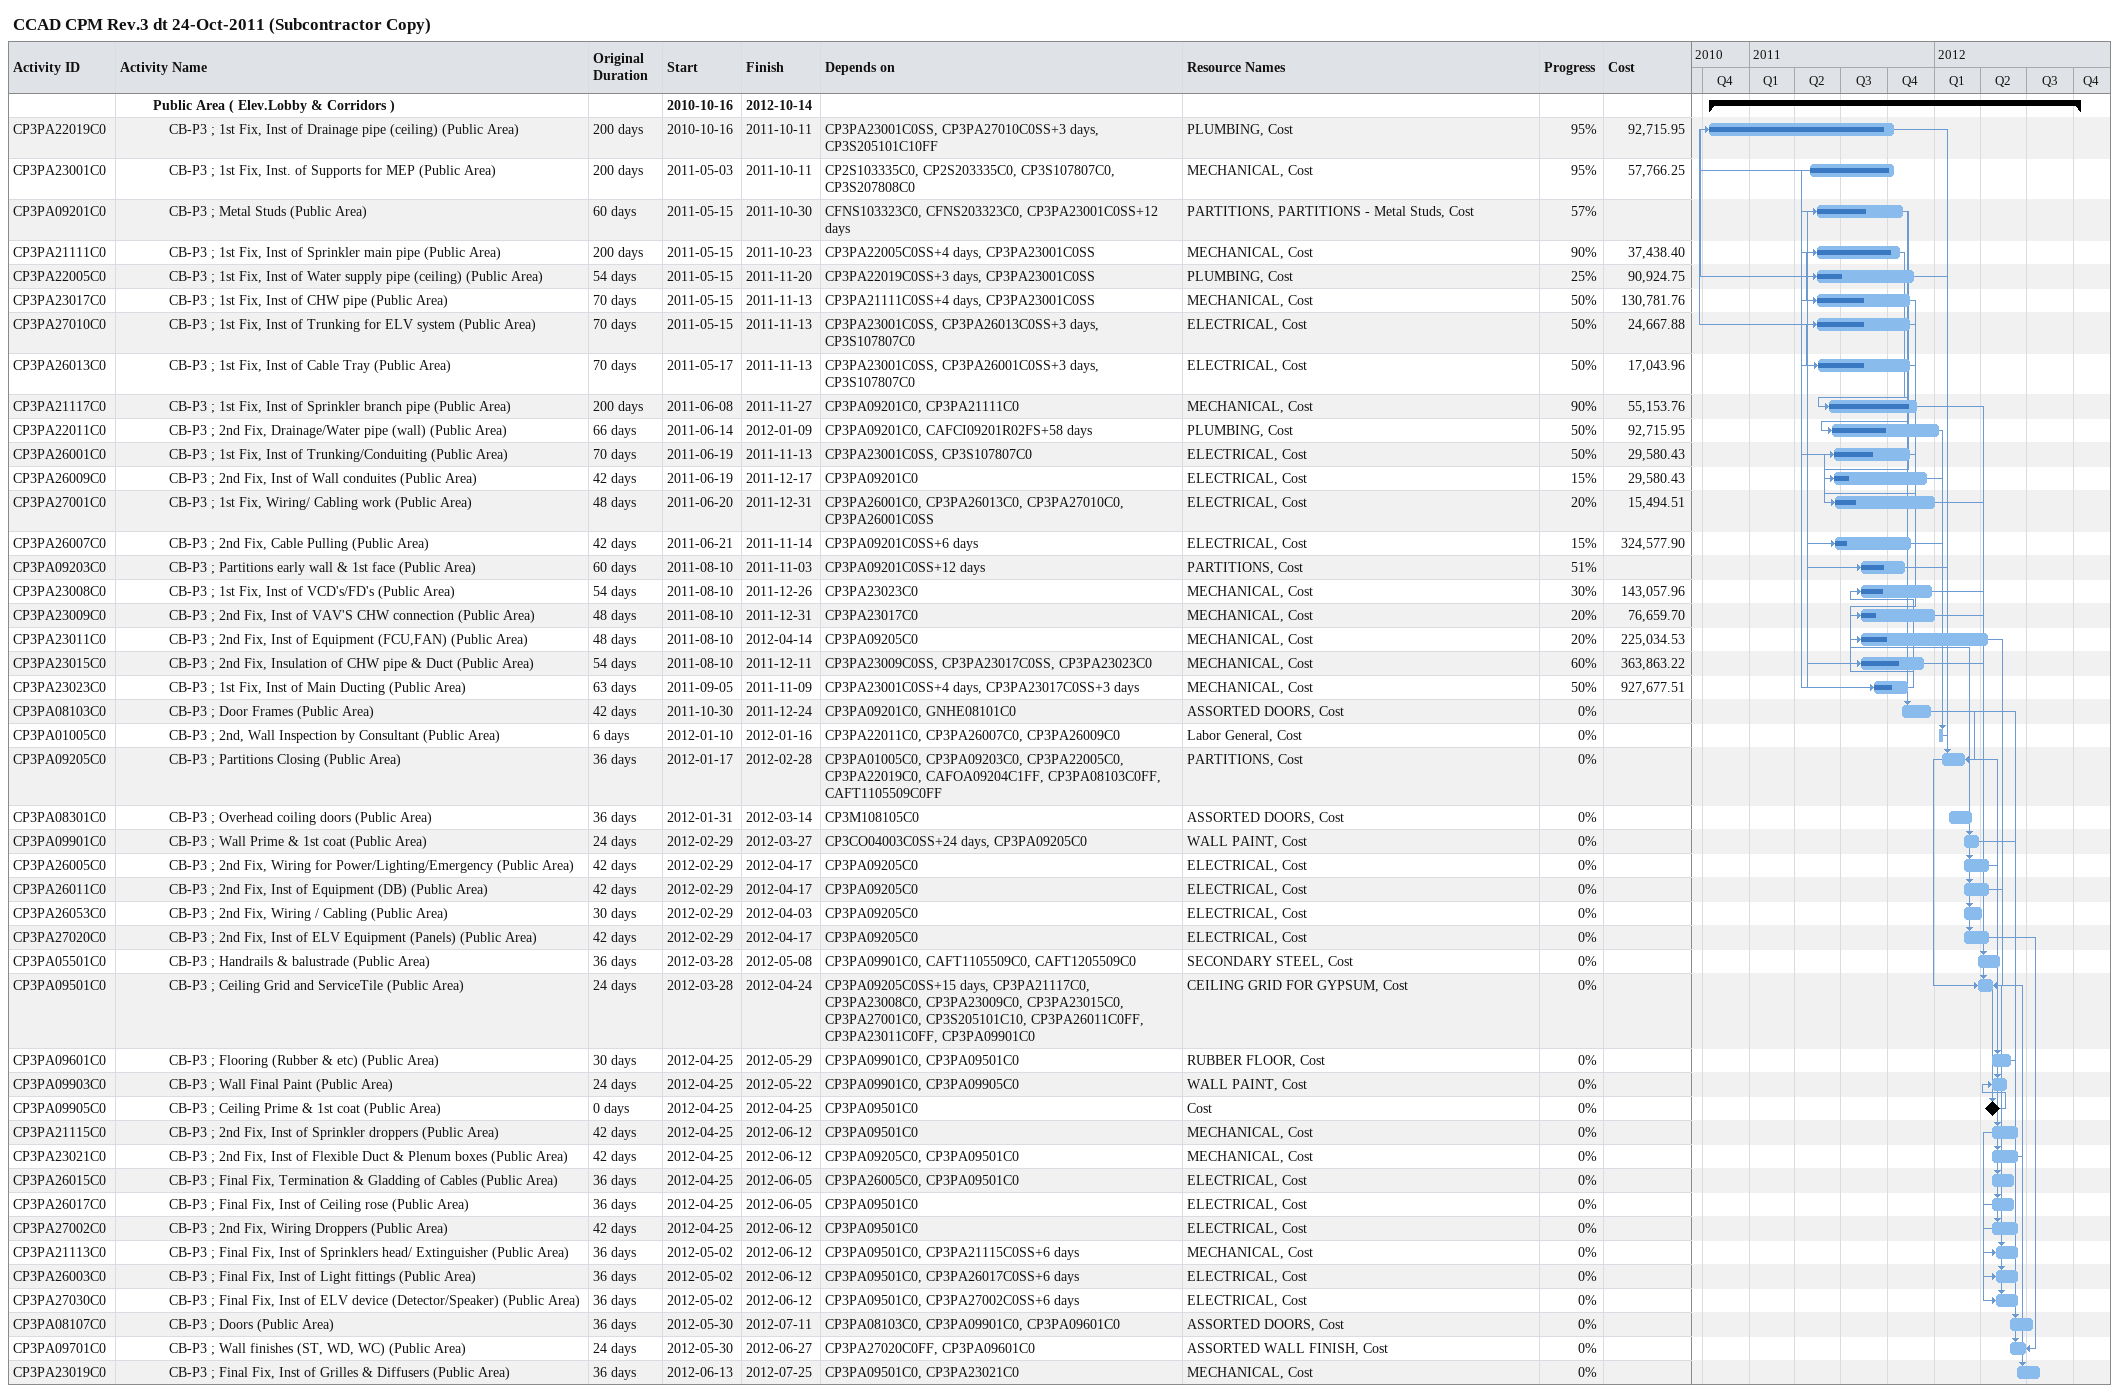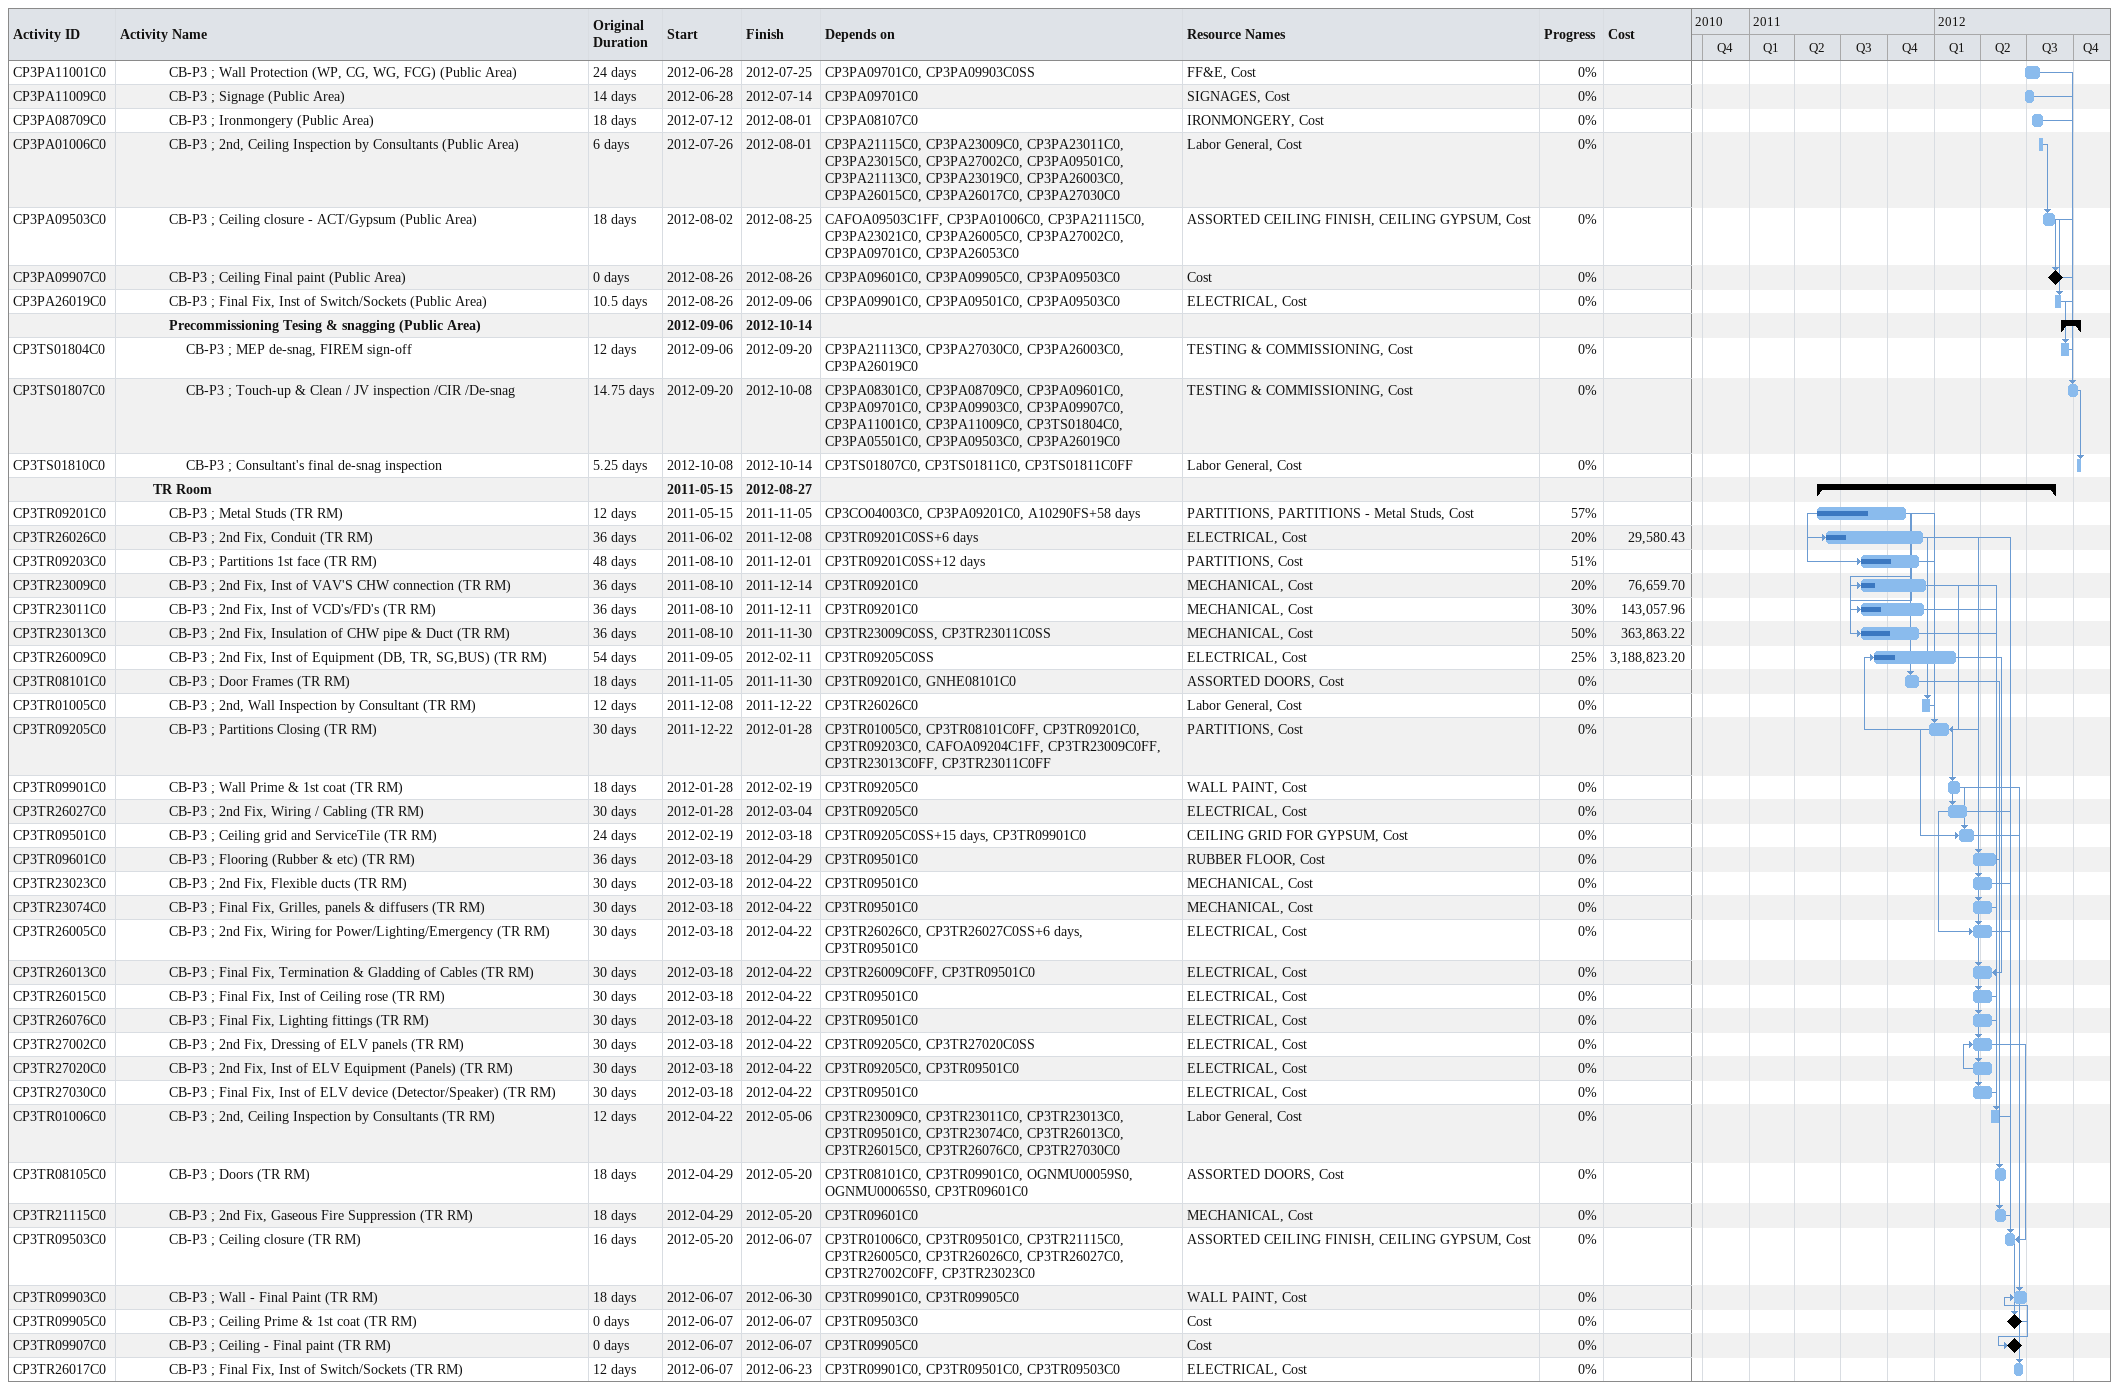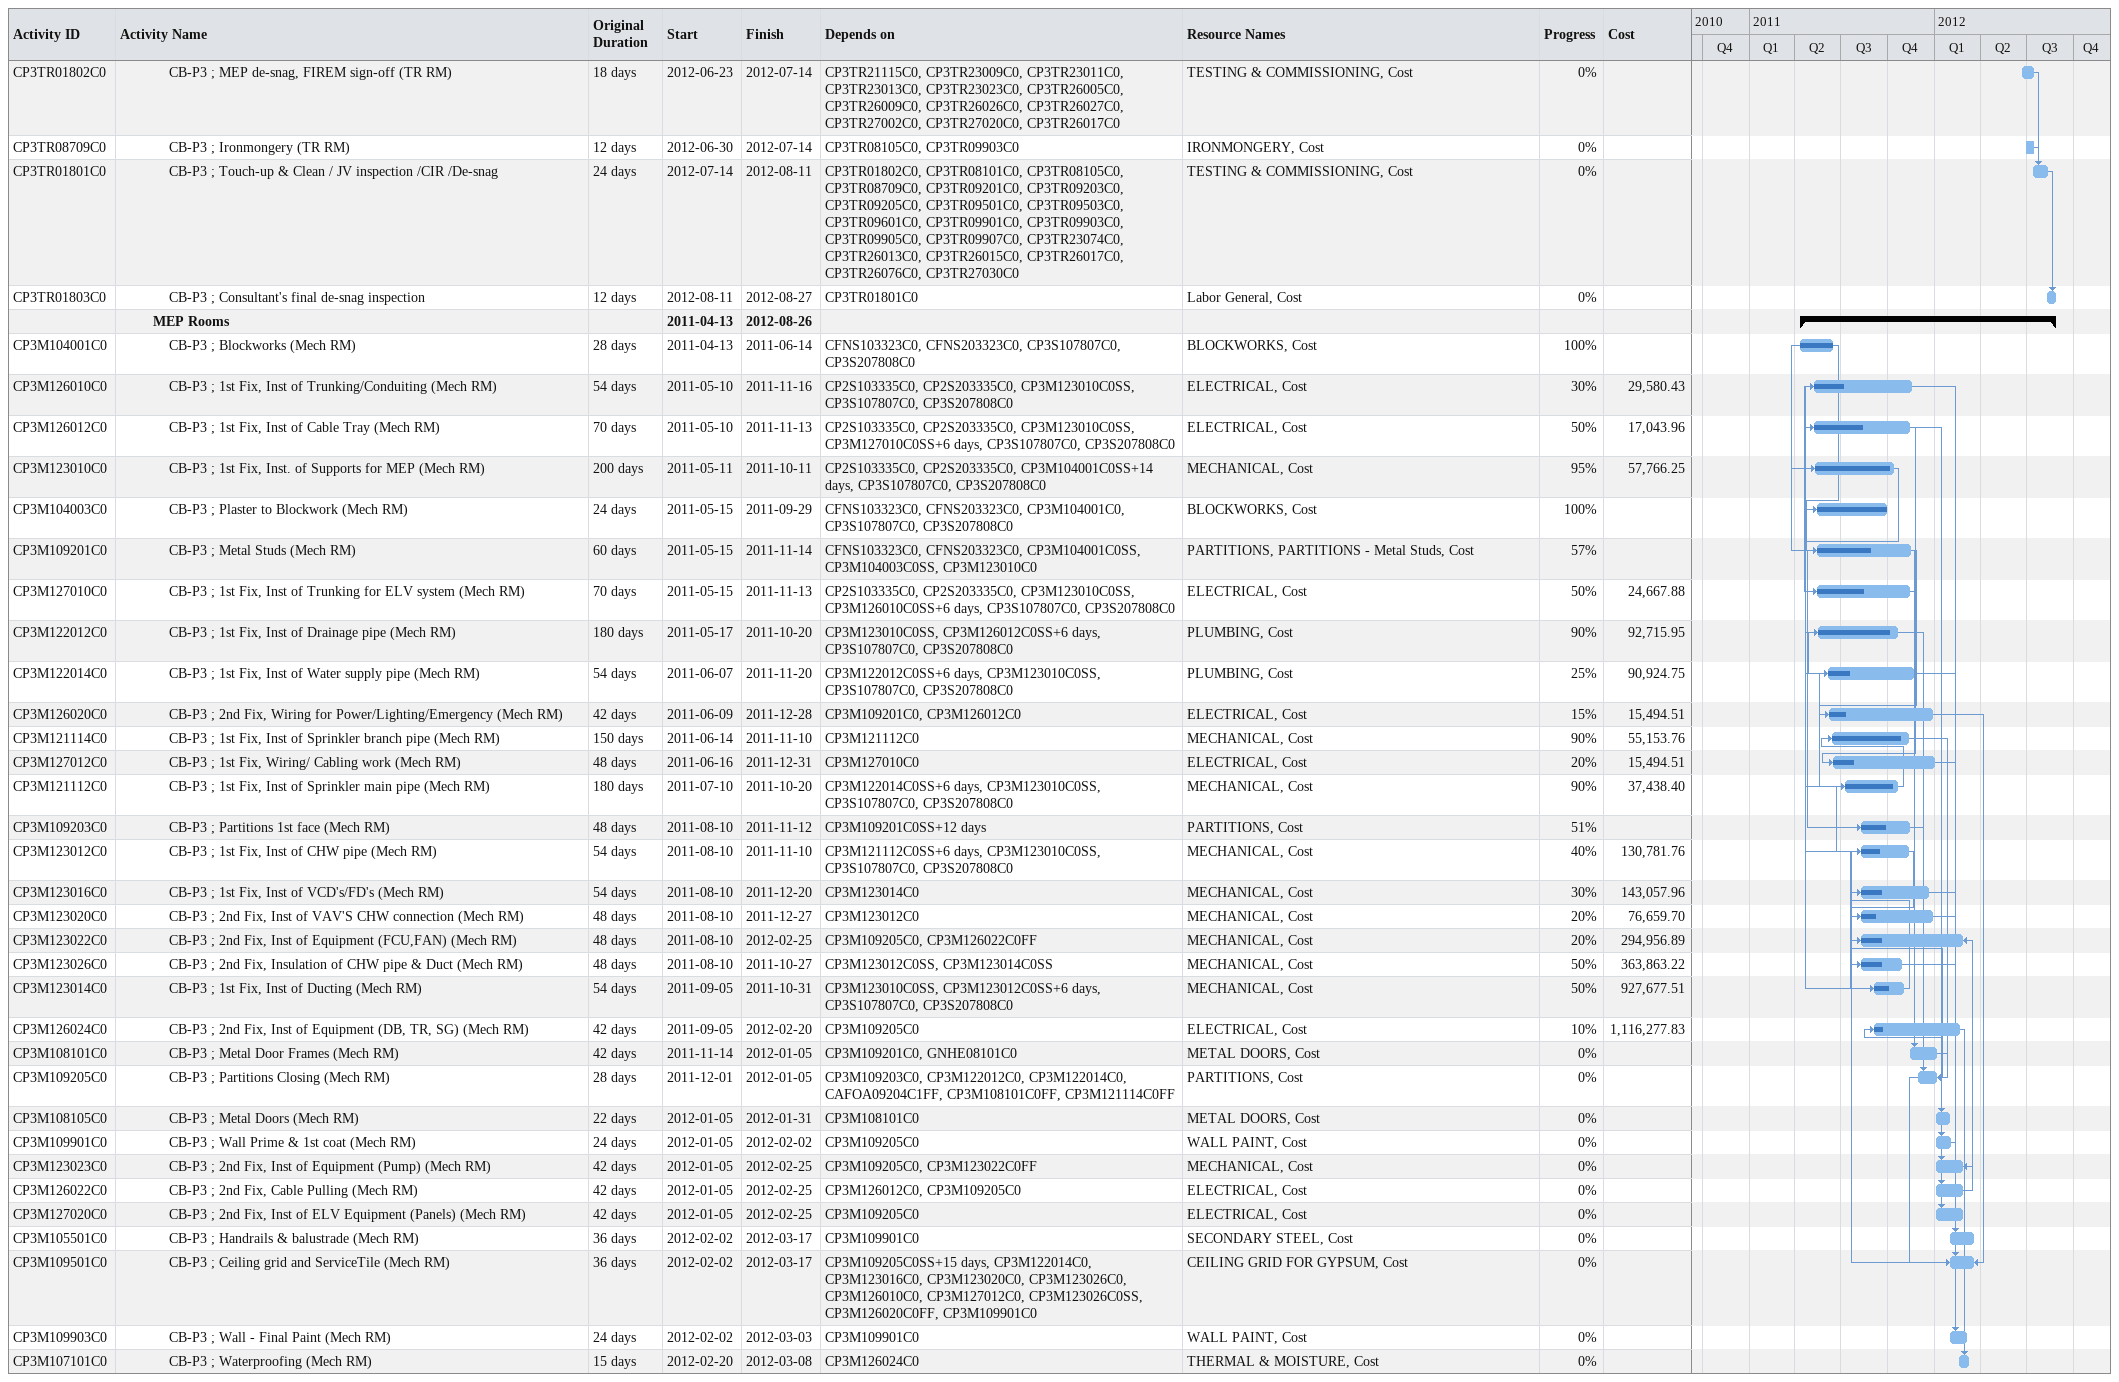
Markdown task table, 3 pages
CCAD CPM Rev.3 dt 24-Oct-2011 (Subcontractor Copy)

| ID | Level | Task | Original duration | Start | Finish | Predecessors | Resources | % complete | Cost |
|---|---|---|---|---|---|---|---|---|---|
|  | 3 | **Public Area ( Elev.Lobby & Corridors )** |  | 2010-10-16 | 2012-10-14 |  |  |  |  |
| CP3PA22019C0 | 4 | CB-P3 ; 1st Fix, Inst of Drainage pipe (ceiling) (Public Area) | 200d | 2010-10-16 | 2011-10-11 | CP3PA23001C0SS, CP3PA27010C0SS+3d, CP3S205101C10FF | PLUMBING, Cost | 95 | 92715.95 |
| CP3PA23001C0 | 4 | CB-P3 ; 1st Fix, Inst. of Supports for MEP (Public Area) | 200d | 2011-05-03 | 2011-10-11 | CP2S103335C0, CP2S203335C0, CP3S107807C0, CP3S207808C0 | MECHANICAL, Cost | 95 | 57766.25 |
| CP3PA09201C0 | 4 | CB-P3 ; Metal Studs (Public Area) | 60d | 2011-05-15 | 2011-10-30 | CFNS103323C0, CFNS203323C0, CP3PA23001C0SS+12d | PARTITIONS, PARTITIONS - Metal Studs, Cost | 57 |  |
| CP3PA21111C0 | 4 | CB-P3 ; 1st Fix, Inst of Sprinkler main pipe (Public Area) | 200d | 2011-05-15 | 2011-10-23 | CP3PA22005C0SS+4d, CP3PA23001C0SS | MECHANICAL, Cost | 90 | 37438.40 |
| CP3PA22005C0 | 4 | CB-P3 ; 1st Fix, Inst of Water supply pipe (ceiling) (Public Area) | 54d | 2011-05-15 | 2011-11-20 | CP3PA22019C0SS+3d, CP3PA23001C0SS | PLUMBING, Cost | 25 | 90924.75 |
| CP3PA23017C0 | 4 | CB-P3 ; 1st Fix, Inst of CHW pipe (Public Area) | 70d | 2011-05-15 | 2011-11-13 | CP3PA21111C0SS+4d, CP3PA23001C0SS | MECHANICAL, Cost | 50 | 130781.76 |
| CP3PA27010C0 | 4 | CB-P3 ; 1st Fix, Inst of Trunking for ELV system (Public Area) | 70d | 2011-05-15 | 2011-11-13 | CP3PA23001C0SS, CP3PA26013C0SS+3d, CP3S107807C0 | ELECTRICAL, Cost | 50 | 24667.88 |
| CP3PA26013C0 | 4 | CB-P3 ; 1st Fix, Inst of Cable Tray (Public Area) | 70d | 2011-05-17 | 2011-11-13 | CP3PA23001C0SS, CP3PA26001C0SS+3d, CP3S107807C0 | ELECTRICAL, Cost | 50 | 17043.96 |
| CP3PA21117C0 | 4 | CB-P3 ; 1st Fix, Inst of Sprinkler branch pipe (Public Area) | 200d | 2011-06-08 | 2011-11-27 | CP3PA09201C0, CP3PA21111C0 | MECHANICAL, Cost | 90 | 55153.76 |
| CP3PA22011C0 | 4 | CB-P3 ; 2nd Fix, Drainage/Water pipe (wall) (Public Area) | 66d | 2011-06-14 | 2012-01-09 | CP3PA09201C0, CAFCI09201R02FS+58d | PLUMBING, Cost | 50 | 92715.95 |
| CP3PA26001C0 | 4 | CB-P3 ; 1st Fix, Inst of Trunking/Conduiting (Public Area) | 70d | 2011-06-19 | 2011-11-13 | CP3PA23001C0SS, CP3S107807C0 | ELECTRICAL, Cost | 50 | 29580.43 |
| CP3PA26009C0 | 4 | CB-P3 ; 2nd Fix, Inst of Wall conduites (Public Area) | 42d | 2011-06-19 | 2011-12-17 | CP3PA09201C0 | ELECTRICAL, Cost | 15 | 29580.43 |
| CP3PA27001C0 | 4 | CB-P3 ; 1st Fix, Wiring/ Cabling work (Public Area) | 48d | 2011-06-20 | 2011-12-31 | CP3PA26001C0, CP3PA26013C0, CP3PA27010C0, CP3PA26001C0SS | ELECTRICAL, Cost | 20 | 15494.51 |
| CP3PA26007C0 | 4 | CB-P3 ; 2nd Fix, Cable Pulling (Public Area) | 42d | 2011-06-21 | 2011-11-14 | CP3PA09201C0SS+6d | ELECTRICAL, Cost | 15 | 324577.90 |
| CP3PA09203C0 | 4 | CB-P3 ; Partitions early wall & 1st face (Public Area) | 60d | 2011-08-10 | 2011-11-03 | CP3PA09201C0SS+12d | PARTITIONS, Cost | 51 |  |
| CP3PA23008C0 | 4 | CB-P3 ; 1st Fix, Inst of VCD's/FD's (Public Area) | 54d | 2011-08-10 | 2011-12-26 | CP3PA23023C0 | MECHANICAL, Cost | 30 | 143057.96 |
| CP3PA23009C0 | 4 | CB-P3 ; 2nd Fix, Inst of VAV'S CHW connection (Public Area) | 48d | 2011-08-10 | 2011-12-31 | CP3PA23017C0 | MECHANICAL, Cost | 20 | 76659.70 |
| CP3PA23011C0 | 4 | CB-P3 ; 2nd Fix, Inst of Equipment (FCU,FAN) (Public Area) | 48d | 2011-08-10 | 2012-04-14 | CP3PA09205C0 | MECHANICAL, Cost | 20 | 225034.53 |
| CP3PA23015C0 | 4 | CB-P3 ; 2nd Fix, Insulation of CHW pipe & Duct (Public Area) | 54d | 2011-08-10 | 2011-12-11 | CP3PA23009C0SS, CP3PA23017C0SS, CP3PA23023C0 | MECHANICAL, Cost | 60 | 363863.22 |
| CP3PA23023C0 | 4 | CB-P3 ; 1st Fix, Inst of Main Ducting (Public Area) | 63d | 2011-09-05 | 2011-11-09 | CP3PA23001C0SS+4d, CP3PA23017C0SS+3d | MECHANICAL, Cost | 50 | 927677.51 |
| CP3PA08103C0 | 4 | CB-P3 ; Door Frames (Public Area) | 42d | 2011-10-30 | 2011-12-24 | CP3PA09201C0, GNHE08101C0 | ASSORTED DOORS, Cost | 0 |  |
| CP3PA01005C0 | 4 | CB-P3 ; 2nd, Wall Inspection by Consultant (Public Area) | 6d | 2012-01-10 | 2012-01-16 | CP3PA22011C0, CP3PA26007C0, CP3PA26009C0 | Labor General, Cost | 0 |  |
| CP3PA09205C0 | 4 | CB-P3 ; Partitions Closing (Public Area) | 36d | 2012-01-17 | 2012-02-28 | CP3PA01005C0, CP3PA09203C0, CP3PA22005C0, CP3PA22019C0, CAFOA09204C1FF, CP3PA08103C0FF, CAFT1105509C0FF | PARTITIONS, Cost | 0 |  |
| CP3PA08301C0 | 4 | CB-P3 ; Overhead coiling doors (Public Area) | 36d | 2012-01-31 | 2012-03-14 | CP3M108105C0 | ASSORTED DOORS, Cost | 0 |  |
| CP3PA09901C0 | 4 | CB-P3 ; Wall Prime & 1st coat (Public Area) | 24d | 2012-02-29 | 2012-03-27 | CP3CO04003C0SS+24d, CP3PA09205C0 | WALL PAINT, Cost | 0 |  |
| CP3PA26005C0 | 4 | CB-P3 ; 2nd Fix, Wiring for Power/Lighting/Emergency (Public Area) | 42d | 2012-02-29 | 2012-04-17 | CP3PA09205C0 | ELECTRICAL, Cost | 0 |  |
| CP3PA26011C0 | 4 | CB-P3 ; 2nd Fix, Inst of Equipment (DB) (Public Area) | 42d | 2012-02-29 | 2012-04-17 | CP3PA09205C0 | ELECTRICAL, Cost | 0 |  |
| CP3PA26053C0 | 4 | CB-P3 ; 2nd Fix, Wiring / Cabling (Public Area) | 30d | 2012-02-29 | 2012-04-03 | CP3PA09205C0 | ELECTRICAL, Cost | 0 |  |
| CP3PA27020C0 | 4 | CB-P3 ; 2nd Fix, Inst of ELV Equipment (Panels) (Public Area) | 42d | 2012-02-29 | 2012-04-17 | CP3PA09205C0 | ELECTRICAL, Cost | 0 |  |
| CP3PA05501C0 | 4 | CB-P3 ; Handrails & balustrade (Public Area) | 36d | 2012-03-28 | 2012-05-08 | CP3PA09901C0, CAFT1105509C0, CAFT1205509C0 | SECONDARY STEEL, Cost | 0 |  |
| CP3PA09501C0 | 4 | CB-P3 ; Ceiling Grid and ServiceTile (Public Area) | 24d | 2012-03-28 | 2012-04-24 | CP3PA09205C0SS+15d, CP3PA21117C0, CP3PA23008C0, CP3PA23009C0, CP3PA23015C0, CP3PA27001C0, CP3S205101C10, CP3PA26011C0FF, CP3PA23011C0FF, CP3PA09901C0 | CEILING GRID FOR GYPSUM, Cost | 0 |  |
| CP3PA09601C0 | 4 | CB-P3 ; Flooring (Rubber & etc) (Public Area) | 30d | 2012-04-25 | 2012-05-29 | CP3PA09901C0, CP3PA09501C0 | RUBBER FLOOR, Cost | 0 |  |
| CP3PA09903C0 | 4 | CB-P3 ; Wall Final Paint (Public Area) | 24d | 2012-04-25 | 2012-05-22 | CP3PA09901C0, CP3PA09905C0 | WALL PAINT, Cost | 0 |  |
| CP3PA09905C0 | 4 | CB-P3 ; Ceiling Prime & 1st coat (Public Area) | 0d | 2012-04-25 | 2012-04-25 | CP3PA09501C0 | Cost | 0 |  |
| CP3PA21115C0 | 4 | CB-P3 ; 2nd Fix, Inst of Sprinkler droppers (Public Area) | 42d | 2012-04-25 | 2012-06-12 | CP3PA09501C0 | MECHANICAL, Cost | 0 |  |
| CP3PA23021C0 | 4 | CB-P3 ; 2nd Fix, Inst of Flexible Duct & Plenum boxes (Public Area) | 42d | 2012-04-25 | 2012-06-12 | CP3PA09205C0, CP3PA09501C0 | MECHANICAL, Cost | 0 |  |
| CP3PA26015C0 | 4 | CB-P3 ; Final Fix, Termination & Gladding of Cables (Public Area) | 36d | 2012-04-25 | 2012-06-05 | CP3PA26005C0, CP3PA09501C0 | ELECTRICAL, Cost | 0 |  |
| CP3PA26017C0 | 4 | CB-P3 ; Final Fix, Inst of Ceiling rose (Public Area) | 36d | 2012-04-25 | 2012-06-05 | CP3PA09501C0 | ELECTRICAL, Cost | 0 |  |
| CP3PA27002C0 | 4 | CB-P3 ; 2nd Fix, Wiring Droppers (Public Area) | 42d | 2012-04-25 | 2012-06-12 | CP3PA09501C0 | ELECTRICAL, Cost | 0 |  |
| CP3PA21113C0 | 4 | CB-P3 ; Final Fix, Inst of Sprinklers head/ Extinguisher (Public Area) | 36d | 2012-05-02 | 2012-06-12 | CP3PA09501C0, CP3PA21115C0SS+6d | MECHANICAL, Cost | 0 |  |
| CP3PA26003C0 | 4 | CB-P3 ; Final Fix, Inst of Light fittings (Public Area) | 36d | 2012-05-02 | 2012-06-12 | CP3PA09501C0, CP3PA26017C0SS+6d | ELECTRICAL, Cost | 0 |  |
| CP3PA27030C0 | 4 | CB-P3 ; Final Fix, Inst of ELV device (Detector/Speaker) (Public Area) | 36d | 2012-05-02 | 2012-06-12 | CP3PA09501C0, CP3PA27002C0SS+6d | ELECTRICAL, Cost | 0 |  |
| CP3PA08107C0 | 4 | CB-P3 ; Doors (Public Area) | 36d | 2012-05-30 | 2012-07-11 | CP3PA08103C0, CP3PA09901C0, CP3PA09601C0 | ASSORTED DOORS, Cost | 0 |  |
| CP3PA09701C0 | 4 | CB-P3 ; Wall finishes (ST, WD, WC) (Public Area) | 24d | 2012-05-30 | 2012-06-27 | CP3PA27020C0FF, CP3PA09601C0 | ASSORTED WALL FINISH, Cost | 0 |  |
| CP3PA23019C0 | 4 | CB-P3 ; Final Fix, Inst of Grilles & Diffusers (Public Area) | 36d | 2012-06-13 | 2012-07-25 | CP3PA09501C0, CP3PA23021C0 | MECHANICAL, Cost | 0 |  |
| CP3PA11001C0 | 4 | CB-P3 ; Wall Protection (WP, CG, WG, FCG) (Public Area) | 24d | 2012-06-28 | 2012-07-25 | CP3PA09701C0, CP3PA09903C0SS | FF&E, Cost | 0 |  |
| CP3PA11009C0 | 4 | CB-P3 ; Signage (Public Area) | 14d | 2012-06-28 | 2012-07-14 | CP3PA09701C0 | SIGNAGES, Cost | 0 |  |
| CP3PA08709C0 | 4 | CB-P3 ; Ironmongery (Public Area) | 18d | 2012-07-12 | 2012-08-01 | CP3PA08107C0 | IRONMONGERY, Cost | 0 |  |
| CP3PA01006C0 | 4 | CB-P3 ; 2nd, Ceiling Inspection by Consultants (Public Area) | 6d | 2012-07-26 | 2012-08-01 | CP3PA21115C0, CP3PA23009C0, CP3PA23011C0, CP3PA23015C0, CP3PA27002C0, CP3PA09501C0, CP3PA21113C0, CP3PA23019C0, CP3PA26003C0, CP3PA26015C0, CP3PA26017C0, CP3PA27030C0 | Labor General, Cost | 0 |  |
| CP3PA09503C0 | 4 | CB-P3 ; Ceiling closure - ACT/Gypsum (Public Area) | 18d | 2012-08-02 | 2012-08-25 | CAFOA09503C1FF, CP3PA01006C0, CP3PA21115C0, CP3PA23021C0, CP3PA26005C0, CP3PA27002C0, CP3PA09701C0, CP3PA26053C0 | ASSORTED CEILING FINISH, CEILING GYPSUM, Cost | 0 |  |
| CP3PA09907C0 | 4 | CB-P3 ; Ceiling Final paint (Public Area) | 0d | 2012-08-26 | 2012-08-26 | CP3PA09601C0, CP3PA09905C0, CP3PA09503C0 | Cost | 0 |  |
| CP3PA26019C0 | 4 | CB-P3 ; Final Fix, Inst of Switch/Sockets (Public Area) | 10.5d | 2012-08-26 | 2012-09-06 | CP3PA09901C0, CP3PA09501C0, CP3PA09503C0 | ELECTRICAL, Cost | 0 |  |
|  | 4 | **Precommissioning Tesing & snagging (Public Area)** |  | 2012-09-06 | 2012-10-14 |  |  |  |  |
| CP3TS01804C0 | 5 | CB-P3 ; MEP de-snag, FIREM sign-off | 12d | 2012-09-06 | 2012-09-20 | CP3PA21113C0, CP3PA27030C0, CP3PA26003C0, CP3PA26019C0 | TESTING & COMMISSIONING, Cost | 0 |  |
| CP3TS01807C0 | 5 | CB-P3 ; Touch-up & Clean / JV inspection /CIR /De-snag | 14.75d | 2012-09-20 | 2012-10-08 | CP3PA08301C0, CP3PA08709C0, CP3PA09601C0, CP3PA09701C0, CP3PA09903C0, CP3PA09907C0, CP3PA11001C0, CP3PA11009C0, CP3TS01804C0, CP3PA05501C0, CP3PA09503C0, CP3PA26019C0 | TESTING & COMMISSIONING, Cost | 0 |  |
| CP3TS01810C0 | 5 | CB-P3 ; Consultant's final de-snag inspection | 5.25d | 2012-10-08 | 2012-10-14 | CP3TS01807C0, CP3TS01811C0, CP3TS01811C0FF | Labor General, Cost | 0 |  |
|  | 3 | **TR Room** |  | 2011-05-15 | 2012-08-27 |  |  |  |  |
| CP3TR09201C0 | 4 | CB-P3 ; Metal Studs (TR RM) | 12d | 2011-05-15 | 2011-11-05 | CP3CO04003C0, CP3PA09201C0, A10290FS+58d | PARTITIONS, PARTITIONS - Metal Studs, Cost | 57 |  |
| CP3TR26026C0 | 4 | CB-P3 ; 2nd Fix, Conduit (TR RM) | 36d | 2011-06-02 | 2011-12-08 | CP3TR09201C0SS+6d | ELECTRICAL, Cost | 20 | 29580.43 |
| CP3TR09203C0 | 4 | CB-P3 ; Partitions 1st face (TR RM) | 48d | 2011-08-10 | 2011-12-01 | CP3TR09201C0SS+12d | PARTITIONS, Cost | 51 |  |
| CP3TR23009C0 | 4 | CB-P3 ; 2nd Fix, Inst of VAV'S CHW connection (TR RM) | 36d | 2011-08-10 | 2011-12-14 | CP3TR09201C0 | MECHANICAL, Cost | 20 | 76659.70 |
| CP3TR23011C0 | 4 | CB-P3 ; 2nd Fix, Inst of VCD's/FD's (TR RM) | 36d | 2011-08-10 | 2011-12-11 | CP3TR09201C0 | MECHANICAL, Cost | 30 | 143057.96 |
| CP3TR23013C0 | 4 | CB-P3 ; 2nd Fix, Insulation of CHW pipe & Duct (TR RM) | 36d | 2011-08-10 | 2011-11-30 | CP3TR23009C0SS, CP3TR23011C0SS | MECHANICAL, Cost | 50 | 363863.22 |
| CP3TR26009C0 | 4 | CB-P3 ; 2nd Fix, Inst of Equipment (DB, TR, SG,BUS) (TR RM) | 54d | 2011-09-05 | 2012-02-11 | CP3TR09205C0SS | ELECTRICAL, Cost | 25 | 3188823.20 |
| CP3TR08101C0 | 4 | CB-P3 ; Door Frames (TR RM) | 18d | 2011-11-05 | 2011-11-30 | CP3TR09201C0, GNHE08101C0 | ASSORTED DOORS, Cost | 0 |  |
| CP3TR01005C0 | 4 | CB-P3 ; 2nd, Wall Inspection by Consultant (TR RM) | 12d | 2011-12-08 | 2011-12-22 | CP3TR26026C0 | Labor General, Cost | 0 |  |
| CP3TR09205C0 | 4 | CB-P3 ; Partitions Closing (TR RM) | 30d | 2011-12-22 | 2012-01-28 | CP3TR01005C0, CP3TR08101C0FF, CP3TR09201C0, CP3TR09203C0, CAFOA09204C1FF, CP3TR23009C0FF, CP3TR23013C0FF, CP3TR23011C0FF | PARTITIONS, Cost | 0 |  |
| CP3TR09901C0 | 4 | CB-P3 ; Wall Prime & 1st coat (TR RM) | 18d | 2012-01-28 | 2012-02-19 | CP3TR09205C0 | WALL PAINT, Cost | 0 |  |
| CP3TR26027C0 | 4 | CB-P3 ; 2nd Fix, Wiring / Cabling (TR RM) | 30d | 2012-01-28 | 2012-03-04 | CP3TR09205C0 | ELECTRICAL, Cost | 0 |  |
| CP3TR09501C0 | 4 | CB-P3 ; Ceiling grid and ServiceTile (TR RM) | 24d | 2012-02-19 | 2012-03-18 | CP3TR09205C0SS+15d, CP3TR09901C0 | CEILING GRID FOR GYPSUM, Cost | 0 |  |
| CP3TR09601C0 | 4 | CB-P3 ; Flooring (Rubber & etc) (TR RM) | 36d | 2012-03-18 | 2012-04-29 | CP3TR09501C0 | RUBBER FLOOR, Cost | 0 |  |
| CP3TR23023C0 | 4 | CB-P3 ; 2nd Fix, Flexible ducts (TR RM) | 30d | 2012-03-18 | 2012-04-22 | CP3TR09501C0 | MECHANICAL, Cost | 0 |  |
| CP3TR23074C0 | 4 | CB-P3 ; Final Fix, Grilles, panels & diffusers (TR RM) | 30d | 2012-03-18 | 2012-04-22 | CP3TR09501C0 | MECHANICAL, Cost | 0 |  |
| CP3TR26005C0 | 4 | CB-P3 ; 2nd Fix, Wiring for Power/Lighting/Emergency (TR RM) | 30d | 2012-03-18 | 2012-04-22 | CP3TR26026C0, CP3TR26027C0SS+6d, CP3TR09501C0 | ELECTRICAL, Cost | 0 |  |
| CP3TR26013C0 | 4 | CB-P3 ; Final Fix, Termination & Gladding of Cables (TR RM) | 30d | 2012-03-18 | 2012-04-22 | CP3TR26009C0FF, CP3TR09501C0 | ELECTRICAL, Cost | 0 |  |
| CP3TR26015C0 | 4 | CB-P3 ; Final Fix, Inst of Ceiling rose (TR RM) | 30d | 2012-03-18 | 2012-04-22 | CP3TR09501C0 | ELECTRICAL, Cost | 0 |  |
| CP3TR26076C0 | 4 | CB-P3 ; Final Fix, Lighting fittings (TR RM) | 30d | 2012-03-18 | 2012-04-22 | CP3TR09501C0 | ELECTRICAL, Cost | 0 |  |
| CP3TR27002C0 | 4 | CB-P3 ; 2nd Fix, Dressing of ELV panels (TR RM) | 30d | 2012-03-18 | 2012-04-22 | CP3TR09205C0, CP3TR27020C0SS | ELECTRICAL, Cost | 0 |  |
| CP3TR27020C0 | 4 | CB-P3 ; 2nd Fix, Inst of ELV Equipment (Panels) (TR RM) | 30d | 2012-03-18 | 2012-04-22 | CP3TR09205C0, CP3TR09501C0 | ELECTRICAL, Cost | 0 |  |
| CP3TR27030C0 | 4 | CB-P3 ; Final Fix, Inst of ELV device (Detector/Speaker) (TR RM) | 30d | 2012-03-18 | 2012-04-22 | CP3TR09501C0 | ELECTRICAL, Cost | 0 |  |
| CP3TR01006C0 | 4 | CB-P3 ; 2nd, Ceiling Inspection by Consultants (TR RM) | 12d | 2012-04-22 | 2012-05-06 | CP3TR23009C0, CP3TR23011C0, CP3TR23013C0, CP3TR09501C0, CP3TR23074C0, CP3TR26013C0, CP3TR26015C0, CP3TR26076C0, CP3TR27030C0 | Labor General, Cost | 0 |  |
| CP3TR08105C0 | 4 | CB-P3 ; Doors (TR RM) | 18d | 2012-04-29 | 2012-05-20 | CP3TR08101C0, CP3TR09901C0, OGNMU00059S0, OGNMU00065S0, CP3TR09601C0 | ASSORTED DOORS, Cost | 0 |  |
| CP3TR21115C0 | 4 | CB-P3 ; 2nd Fix, Gaseous Fire Suppression (TR RM) | 18d | 2012-04-29 | 2012-05-20 | CP3TR09601C0 | MECHANICAL, Cost | 0 |  |
| CP3TR09503C0 | 4 | CB-P3 ; Ceiling closure (TR RM) | 16d | 2012-05-20 | 2012-06-07 | CP3TR01006C0, CP3TR09501C0, CP3TR21115C0, CP3TR26005C0, CP3TR26026C0, CP3TR26027C0, CP3TR27002C0FF, CP3TR23023C0 | ASSORTED CEILING FINISH, CEILING GYPSUM, Cost | 0 |  |
| CP3TR09903C0 | 4 | CB-P3 ; Wall - Final Paint (TR RM) | 18d | 2012-06-07 | 2012-06-30 | CP3TR09901C0, CP3TR09905C0 | WALL PAINT, Cost | 0 |  |
| CP3TR09905C0 | 4 | CB-P3 ; Ceiling Prime & 1st coat (TR RM) | 0d | 2012-06-07 | 2012-06-07 | CP3TR09503C0 | Cost | 0 |  |
| CP3TR09907C0 | 4 | CB-P3 ; Ceiling - Final paint (TR RM) | 0d | 2012-06-07 | 2012-06-07 | CP3TR09905C0 | Cost | 0 |  |
| CP3TR26017C0 | 4 | CB-P3 ; Final Fix, Inst of Switch/Sockets (TR RM) | 12d | 2012-06-07 | 2012-06-23 | CP3TR09901C0, CP3TR09501C0, CP3TR09503C0 | ELECTRICAL, Cost | 0 |  |
| CP3TR01802C0 | 4 | CB-P3 ; MEP de-snag, FIREM sign-off (TR RM) | 18d | 2012-06-23 | 2012-07-14 | CP3TR21115C0, CP3TR23009C0, CP3TR23011C0, CP3TR23013C0, CP3TR23023C0, CP3TR26005C0, CP3TR26009C0, CP3TR26026C0, CP3TR26027C0, CP3TR27002C0, CP3TR27020C0, CP3TR26017C0 | TESTING & COMMISSIONING, Cost | 0 |  |
| CP3TR08709C0 | 4 | CB-P3 ; Ironmongery (TR RM) | 12d | 2012-06-30 | 2012-07-14 | CP3TR08105C0, CP3TR09903C0 | IRONMONGERY, Cost | 0 |  |
| CP3TR01801C0 | 4 | CB-P3 ; Touch-up & Clean / JV inspection /CIR /De-snag | 24d | 2012-07-14 | 2012-08-11 | CP3TR01802C0, CP3TR08101C0, CP3TR08105C0, CP3TR08709C0, CP3TR09201C0, CP3TR09203C0, CP3TR09205C0, CP3TR09501C0, CP3TR09503C0, CP3TR09601C0, CP3TR09901C0, CP3TR09903C0, CP3TR09905C0, CP3TR09907C0, CP3TR23074C0, CP3TR26013C0, CP3TR26015C0, CP3TR26017C0, CP3TR26076C0, CP3TR27030C0 | TESTING & COMMISSIONING, Cost | 0 |  |
| CP3TR01803C0 | 4 | CB-P3 ; Consultant's final de-snag inspection | 12d | 2012-08-11 | 2012-08-27 | CP3TR01801C0 | Labor General, Cost | 0 |  |
|  | 3 | **MEP Rooms** |  | 2011-04-13 | 2012-08-26 |  |  |  |  |
| CP3M104001C0 | 4 | CB-P3 ; Blockworks (Mech RM) | 28d | 2011-04-13 | 2011-06-14 | CFNS103323C0, CFNS203323C0, CP3S107807C0, CP3S207808C0 | BLOCKWORKS, Cost | 100 |  |
| CP3M126010C0 | 4 | CB-P3 ; 1st Fix, Inst of Trunking/Conduiting (Mech RM) | 54d | 2011-05-10 | 2011-11-16 | CP2S103335C0, CP2S203335C0, CP3M123010C0SS, CP3S107807C0, CP3S207808C0 | ELECTRICAL, Cost | 30 | 29580.43 |
| CP3M126012C0 | 4 | CB-P3 ; 1st Fix, Inst of Cable Tray (Mech RM) | 70d | 2011-05-10 | 2011-11-13 | CP2S103335C0, CP2S203335C0, CP3M123010C0SS, CP3M127010C0SS+6d, CP3S107807C0, CP3S207808C0 | ELECTRICAL, Cost | 50 | 17043.96 |
| CP3M123010C0 | 4 | CB-P3 ; 1st Fix, Inst. of Supports for MEP (Mech RM) | 200d | 2011-05-11 | 2011-10-11 | CP2S103335C0, CP2S203335C0, CP3M104001C0SS+14d, CP3S107807C0, CP3S207808C0 | MECHANICAL, Cost | 95 | 57766.25 |
| CP3M104003C0 | 4 | CB-P3 ; Plaster to Blockwork (Mech RM) | 24d | 2011-05-15 | 2011-09-29 | CFNS103323C0, CFNS203323C0, CP3M104001C0, CP3S107807C0, CP3S207808C0 | BLOCKWORKS, Cost | 100 |  |
| CP3M109201C0 | 4 | CB-P3 ; Metal Studs (Mech RM) | 60d | 2011-05-15 | 2011-11-14 | CFNS103323C0, CFNS203323C0, CP3M104001C0SS, CP3M104003C0SS, CP3M123010C0 | PARTITIONS, PARTITIONS - Metal Studs, Cost | 57 |  |
| CP3M127010C0 | 4 | CB-P3 ; 1st Fix, Inst of Trunking for ELV system (Mech RM) | 70d | 2011-05-15 | 2011-11-13 | CP2S103335C0, CP2S203335C0, CP3M123010C0SS, CP3M126010C0SS+6d, CP3S107807C0, CP3S207808C0 | ELECTRICAL, Cost | 50 | 24667.88 |
| CP3M122012C0 | 4 | CB-P3 ; 1st Fix, Inst of Drainage pipe (Mech RM) | 180d | 2011-05-17 | 2011-10-20 | CP3M123010C0SS, CP3M126012C0SS+6d, CP3S107807C0, CP3S207808C0 | PLUMBING, Cost | 90 | 92715.95 |
| CP3M122014C0 | 4 | CB-P3 ; 1st Fix, Inst of Water supply pipe (Mech RM) | 54d | 2011-06-07 | 2011-11-20 | CP3M122012C0SS+6d, CP3M123010C0SS, CP3S107807C0, CP3S207808C0 | PLUMBING, Cost | 25 | 90924.75 |
| CP3M126020C0 | 4 | CB-P3 ; 2nd Fix, Wiring for Power/Lighting/Emergency (Mech RM) | 42d | 2011-06-09 | 2011-12-28 | CP3M109201C0, CP3M126012C0 | ELECTRICAL, Cost | 15 | 15494.51 |
| CP3M121114C0 | 4 | CB-P3 ; 1st Fix, Inst of Sprinkler branch pipe (Mech RM) | 150d | 2011-06-14 | 2011-11-10 | CP3M121112C0 | MECHANICAL, Cost | 90 | 55153.76 |
| CP3M127012C0 | 4 | CB-P3 ; 1st Fix, Wiring/ Cabling work (Mech RM) | 48d | 2011-06-16 | 2011-12-31 | CP3M127010C0 | ELECTRICAL, Cost | 20 | 15494.51 |
| CP3M121112C0 | 4 | CB-P3 ; 1st Fix, Inst of Sprinkler main pipe (Mech RM) | 180d | 2011-07-10 | 2011-10-20 | CP3M122014C0SS+6d, CP3M123010C0SS, CP3S107807C0, CP3S207808C0 | MECHANICAL, Cost | 90 | 37438.40 |
| CP3M109203C0 | 4 | CB-P3 ; Partitions 1st face (Mech RM) | 48d | 2011-08-10 | 2011-11-12 | CP3M109201C0SS+12d | PARTITIONS, Cost | 51 |  |
| CP3M123012C0 | 4 | CB-P3 ; 1st Fix, Inst of CHW pipe (Mech RM) | 54d | 2011-08-10 | 2011-11-10 | CP3M121112C0SS+6d, CP3M123010C0SS, CP3S107807C0, CP3S207808C0 | MECHANICAL, Cost | 40 | 130781.76 |
| CP3M123016C0 | 4 | CB-P3 ; 1st Fix, Inst of VCD's/FD's (Mech RM) | 54d | 2011-08-10 | 2011-12-20 | CP3M123014C0 | MECHANICAL, Cost | 30 | 143057.96 |
| CP3M123020C0 | 4 | CB-P3 ; 2nd Fix, Inst of VAV'S CHW connection (Mech RM) | 48d | 2011-08-10 | 2011-12-27 | CP3M123012C0 | MECHANICAL, Cost | 20 | 76659.70 |
| CP3M123022C0 | 4 | CB-P3 ; 2nd Fix, Inst of Equipment (FCU,FAN) (Mech RM) | 48d | 2011-08-10 | 2012-02-25 | CP3M109205C0, CP3M126022C0FF | MECHANICAL, Cost | 20 | 294956.89 |
| CP3M123026C0 | 4 | CB-P3 ; 2nd Fix, Insulation of CHW pipe & Duct (Mech RM) | 48d | 2011-08-10 | 2011-10-27 | CP3M123012C0SS, CP3M123014C0SS | MECHANICAL, Cost | 50 | 363863.22 |
| CP3M123014C0 | 4 | CB-P3 ; 1st Fix, Inst of Ducting (Mech RM) | 54d | 2011-09-05 | 2011-10-31 | CP3M123010C0SS, CP3M123012C0SS+6d, CP3S107807C0, CP3S207808C0 | MECHANICAL, Cost | 50 | 927677.51 |
| CP3M126024C0 | 4 | CB-P3 ; 2nd Fix, Inst of Equipment (DB, TR, SG) (Mech RM) | 42d | 2011-09-05 | 2012-02-20 | CP3M109205C0 | ELECTRICAL, Cost | 10 | 1116277.83 |
| CP3M108101C0 | 4 | CB-P3 ; Metal Door Frames (Mech RM) | 42d | 2011-11-14 | 2012-01-05 | CP3M109201C0, GNHE08101C0 | METAL DOORS, Cost | 0 |  |
| CP3M109205C0 | 4 | CB-P3 ; Partitions Closing (Mech RM) | 28d | 2011-12-01 | 2012-01-05 | CP3M109203C0, CP3M122012C0, CP3M122014C0, CAFOA09204C1FF, CP3M108101C0FF, CP3M121114C0FF | PARTITIONS, Cost | 0 |  |
| CP3M108105C0 | 4 | CB-P3 ; Metal Doors (Mech RM) | 22d | 2012-01-05 | 2012-01-31 | CP3M108101C0 | METAL DOORS, Cost | 0 |  |
| CP3M109901C0 | 4 | CB-P3 ; Wall Prime & 1st coat (Mech RM) | 24d | 2012-01-05 | 2012-02-02 | CP3M109205C0 | WALL PAINT, Cost | 0 |  |
| CP3M123023C0 | 4 | CB-P3 ; 2nd Fix, Inst of Equipment (Pump) (Mech RM) | 42d | 2012-01-05 | 2012-02-25 | CP3M109205C0, CP3M123022C0FF | MECHANICAL, Cost | 0 |  |
| CP3M126022C0 | 4 | CB-P3 ; 2nd Fix, Cable Pulling (Mech RM) | 42d | 2012-01-05 | 2012-02-25 | CP3M126012C0, CP3M109205C0 | ELECTRICAL, Cost | 0 |  |
| CP3M127020C0 | 4 | CB-P3 ; 2nd Fix, Inst of ELV Equipment (Panels) (Mech RM) | 42d | 2012-01-05 | 2012-02-25 | CP3M109205C0 | ELECTRICAL, Cost | 0 |  |
| CP3M105501C0 | 4 | CB-P3 ; Handrails & balustrade (Mech RM) | 36d | 2012-02-02 | 2012-03-17 | CP3M109901C0 | SECONDARY STEEL, Cost | 0 |  |
| CP3M109501C0 | 4 | CB-P3 ; Ceiling grid and ServiceTile (Mech RM) | 36d | 2012-02-02 | 2012-03-17 | CP3M109205C0SS+15d, CP3M122014C0, CP3M123016C0, CP3M123020C0, CP3M123026C0, CP3M126010C0, CP3M127012C0, CP3M123026C0SS, CP3M126020C0FF, CP3M109901C0 | CEILING GRID FOR GYPSUM, Cost | 0 |  |
| CP3M109903C0 | 4 | CB-P3 ; Wall - Final Paint (Mech RM) | 24d | 2012-02-02 | 2012-03-03 | CP3M109901C0 | WALL PAINT, Cost | 0 |  |
| CP3M107101C0 | 4 | CB-P3 ; Waterproofing (Mech RM) | 15d | 2012-02-20 | 2012-03-08 | CP3M126024C0 | THERMAL & MOISTURE, Cost | 0 |  |
